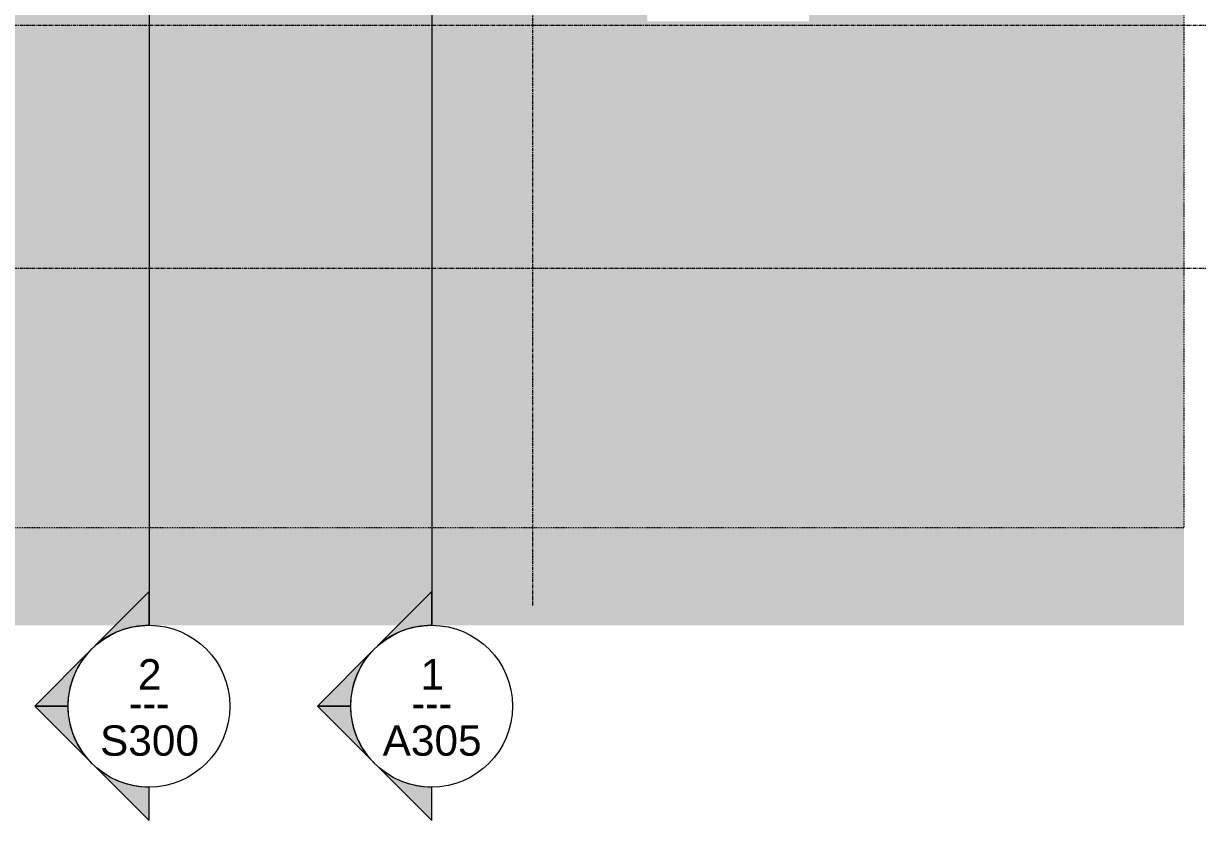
# Model space of a CAD drawing. Header units: inches. Extents: x -9046 to -7171, y -279 to 479.
# Drawn here: x -8510.1 to -8335.9, y -225.9 to -107.7 of the extents above; entities that cross this region are included whole.
import ezdxf

# ---------------------------------------------------------------- set-up
doc = ezdxf.new("R2010")
doc.units = ezdxf.units.IN
doc.header["$MEASUREMENT"] = 0
doc.linetypes.add('Aligning Line 1_8_', pattern=[0.25, 0.125, -0.125])
doc.linetypes.add('Grid Line 1_2_', pattern=[0.875, 0.5, -0.125, 0.125, -0.125])
for name, color, linetype, lineweight in [('A-FLOR-LEVL-1', 51, 'Grid Line 1_2_', 9), ('C-TOPO', 7, 'Continuous', 9), ('G-ANNO-SYMB', 111, 'Aligning Line 1_8_', 9), ('G-ANNO-SYMB-1', 111, 'Continuous', 9), ('S-GRID-1', 1, 'Grid Line 1_2_', 9)]:
    doc.layers.add(name, color=color, linetype=linetype, lineweight=lineweight)
doc.styles.add('Arial_1', font='arial.ttf', dxfattribs={"height": 4.5})
doc.styles.add('Century Gothic', font='ufonts.com_century-gothic.ttf', dxfattribs={"height": 4.5})

# ---------------------------------------------------------------- blocks, each defined once
blk = doc.blocks.new('Section - Section Head - Filled-22785-BUILDING SECTION - EAST_WEST - LOOKING SOUTH')
at = {"layer": 'G-ANNO-SYMB-1'}
h = blk.add_hatch(color=256, dxfattribs=at)
edge = h.paths.add_edge_path(flags=0)
edge.add_arc((-8666.17, 457.96), 12.02, 90, 132.0784, ccw=False)
edge.add_line((-8666.17, 469.98), (-8666.17, 474.93))
edge.add_line((-8666.17, 474.93), (-8674.22, 466.88))
h = blk.add_hatch(color=256, dxfattribs=at)
edge = h.paths.add_edge_path(flags=0)
edge.add_line((-8674.65, 466.45), (-8683.14, 457.96))
edge.add_line((-8683.14, 457.96), (-8678.17, 457.96))
edge.add_arc((-8666.17, 457.96), 12, 135, 180, ccw=False)
h = blk.add_hatch(color=256, dxfattribs=at)
edge = h.paths.add_edge_path(flags=0)
edge.add_arc((-8666.17, 457.96), 12, 180, 225, ccw=False)
edge.add_line((-8678.17, 457.96), (-8683.14, 457.96))
edge.add_line((-8683.14, 457.96), (-8674.65, 449.47))
h = blk.add_hatch(color=256, dxfattribs=at)
edge = h.paths.add_edge_path(flags=0)
edge.add_line((-8674.22, 449.04), (-8666.17, 440.99))
edge.add_line((-8666.17, 440.99), (-8666.17, 445.94))
edge.add_arc((-8666.17, 457.96), 12.02, 227.9216, 270, ccw=False)
for p, q in [((-8674.22, 466.88), (-8666.17, 474.93)), ((-8666.17, 474.93), (-8666.17, 469.98)), ((-8683.14, 457.96), (-8674.65, 466.45)), ((-8678.17, 457.96), (-8683.14, 457.96)), ((-8674.65, 449.47), (-8683.14, 457.96)), ((-8683.14, 457.96), (-8678.17, 457.96)), ((-8666.17, 440.99), (-8674.22, 449.04)), ((-8666.17, 445.94), (-8666.17, 440.99))]:
    blk.add_line(p, q, dxfattribs=at)
for centre, radius, start, end in [((-8666.17, 457.98), 12, 90, 270), ((-8666.17, 457.96), 12.02, 90, 132.0784), ((-8666.17, 457.98), 12, 270, 90), ((-8666.17, 457.96), 12, 135, 180), ((-8666.17, 457.96), 12, 180, 225), ((-8666.17, 457.96), 12.02, 227.9216, 270)]:
    blk.add_arc(centre, radius, start, end, dxfattribs=at)

msp = doc.modelspace()

# ---------------------------------------------------------------- hatches: boundary and pattern name
at = {"layer": 'C-TOPO'}
for points in [[(-8400.56938, -196.91844), (-8337.95899, -196.91844), (-8337.95899, -29.83633), (-8400.56938, -23.66297), (-8400.56938, -95.375), (-8393.56938, -95.375), (-8393.56938, -107.375), (-8400.56938, -107.375), (-8400.56938, -181.10919)], [(-8634.15584, -196.91844), (-8400.56938, -196.91844), (-8400.56938, -107.375), (-8417.56938, -107.375), (-8417.56938, -105.38128), (-8670.82566, -105.38128), (-8677.44438, -112), (-8692.81938, -112), (-8692.81938, -196.91844), (-8651.47241, -196.91844)]]:
    msp.add_hatch(color=256, dxfattribs=at).paths.add_polyline_path(points, flags=0)

# ---------------------------------------------------------------- linework, layer by layer
at = {"layer": 'A-FLOR-LEVL-1'}
for p, q in [((-8237.20435, -108), (-9030.84431, -108)), ((-8237.20435, -144), (-9030.84431, -144))]:
    msp.add_line(p, q, dxfattribs=at)
at = {"layer": 'G-ANNO-SYMB'}
for p, q in [((-8337.97222, 405.76985), (-8337.97222, -182.48287)), ((-8337.97222, -182.48287), (-8930.34297, -182.48287))]:
    msp.add_line(p, q, dxfattribs=at)
at = {"layer": 'G-ANNO-SYMB-1'}
for p, q in [((-8491.50639, 405.76985), (-8491.50639, -196.89908)), ((-8449.56938, 405.76985), (-8449.56938, -196.89908))]:
    msp.add_line(p, q, dxfattribs=at)
at = {"layer": 'S-GRID-1'}
msp.add_line((-8434.56938, -194), (-8434.56938, 454.14485), dxfattribs=at)

# ---------------------------------------------------------------- block references
at = {"layer": 'G-ANNO-SYMB-1', "extrusion": (0, 0, -1), "rotation": 180}
for p in [(-174.6606, 249.06097), (-216.5976, 249.06097)]:
    msp.add_blockref('Section - Section Head - Filled-22785-BUILDING SECTION - EAST_WEST - LOOKING SOUTH', p, dxfattribs=at)

# ---------------------------------------------------------------- texts
at = {"layer": 'G-ANNO-SYMB-1', "char_height": 4.5, "attachment_point": 1}
for s, insert, width, style in [('2', (-8493.16687, -201.94477), 4.242, 'Arial_1'), ('1', (-8451.22987, -201.94477), 4.242, 'Arial_1'), ('---', (-8494.49253, -206.19811), 7.7265, 'Century Gothic'), ('---', (-8452.55553, -206.19811), 7.7265, 'Century Gothic'), ('S300', (-8498.78892, -211.76289), 17.877, 'Arial_1'), ('A305', (-8456.85192, -211.76289), 17.877, 'Arial_1')]:
    msp.add_mtext(s, dxfattribs=dict(at, insert=insert, width=width, style=style))

doc.saveas('drawing.dxf')
